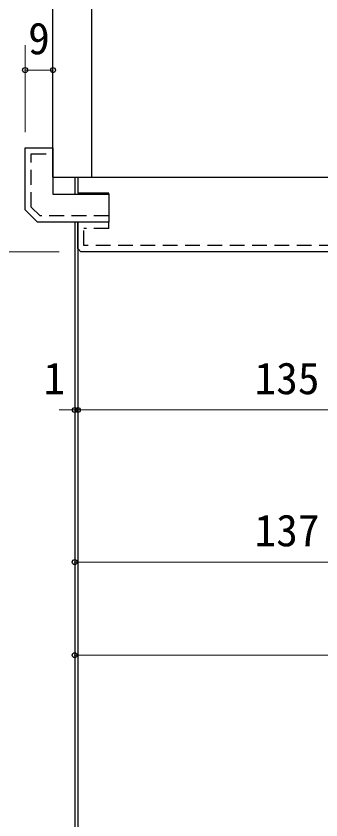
# Model space of a CAD drawing. Units: millimetres at full size; some dimension numbers follow another scale. Extents: x -800 to 800, y -560 to 560.
# Drawn here: x -421.7 to -323.4, y 166.4 to 425.4 of the extents above; entities that cross this region are included whole.
import ezdxf
from ezdxf.enums import TextEntityAlignment as Align

# ---------------------------------------------------------------- set-up
doc = ezdxf.new("R2010")
doc.units = ezdxf.units.MM
doc.header["$LTSCALE"] = 4
doc.header["$PDMODE"] = 32
doc.header["$PDSIZE"] = 1.6
doc.linetypes.add('DASHED1', pattern=[1.8, 1.2, -0.6])
doc.layers.add('2-0', color=7, linetype='Continuous', lineweight=25)
doc.styles.add('ＭＳ ゴシック', font='')
doc.styles.get('ＭＳ ゴシック').set_extended_font_data('MS Gothic')

msp = doc.modelspace()

# ---------------------------------------------------------------- linework, layer by layer
at = {"layer": '2-0'}
for p, q in [((-409.768, 373.5), (-409.768, 461)), ((-397.268, 373.5), (-397.268, 461)), ((-418.768, 383.002), (-409.763, 383.002)), ((-418.768, 383), (-409.768, 383)), ((-418.768, 363.004), (-418.768, 383)), ((-409.763, 373.5), (-265.768, 373.5)), ((-408.768, 373.5), (-383.768, 373.5)), ((-402.768, 373.5), (-402.768, 368)), ((-402.768, 373.5), (-402.768, 368)), ((-401.768, 373.5), (-401.768, 368.3)), ((-401.768, 373.5), (-401.768, 368.3)), ((-401.768, 373.5), (-401.768, 368.3)), ((-401.768, 373.5), (-401.768, 368.3)), ((-396.268, 373.5), (-289.268, 373.5)), ((-409.768, 368), (-391.768, 368)), ((-409.763, 368), (-396.763, 368)), ((-391.768, 368.3), (-401.768, 368.3)), ((-391.768, 368), (-391.768, 368.3)), ((-391.768, 368), (-391.768, 359)), ((-414.763, 359), (-418.763, 363)), ((-391.768, 359), (-414.763, 359)), ((-402.768, 359), (-402.768, 215.646)), ((-402.768, 359), (-402.768, 252.477)), ((-402.768, 359), (-402.768, 158.5)), ((-401.768, 359), (-401.768, 158.5)), ((-402.768, 172), (-402.768, 171.868)), ((-401.768, 172), (-401.768, 171.868))]:
    msp.add_line(p, q, dxfattribs=at)
at = {"layer": '2-0', "color": 4, "lineweight": 9}
for p, q in [((-418.768, 416.002), (-418.768, 388.002)), ((-409.763, 416.002), (-409.763, 388.002)), ((-418.768, 408.002), (-409.763, 408.002)), ((-485.768, 349.5), (-407.768, 349.5)), ((-407.768, 298.5), (-260.768, 298.5)), ((-402.768, 298.5), (-401.768, 298.5)), ((-402.768, 249.5), (-265.768, 249.5)), ((-402.768, 219.5), (-222.768, 219.5))]:
    msp.add_line(p, q, dxfattribs=at)
at = {"layer": '2-0', "linetype": 'DASHED1'}
for p, q in [((-416.763, 381), (-409.768, 381)), ((-416.763, 363.828), (-416.763, 381)), ((-413.935, 361), (-416.763, 363.828)), ((-391.768, 361), (-413.935, 361)), ((-391.768, 357), (-391.768, 359)), ((-391.768, 357), (-399.768, 357)), ((-399.768, 351.5), (-399.768, 357)), ((-268.768, 351.5), (-399.768, 351.5))]:
    msp.add_line(p, q, dxfattribs=at)
at = {"layer": '2-0'}
for points in [[(-418.768, 363), (-418.768, 383), (-409.768, 383), (-409.768, 368)], [(-418.763, 363), (-418.763, 383), (-409.763, 383)], [(-418.763, 363), (-418.763, 383), (-409.763, 383)], [(-418.763, 363), (-418.763, 383), (-409.763, 383), (-409.763, 368)], [(-266.768, 373.5), (-266.768, 350.5), (-267.768, 349.5), (-302.368, 349.5), (-331.168, 349.5), (-400.768, 349.5), (-401.768, 350.5), (-401.768, 359)]]:
    msp.add_lwpolyline(points, dxfattribs=at)
at = {"layer": '2-0', "color": 4}
for p in [(-418.768, 408.002), (-409.763, 408.002), (-402.768, 298.5), (-401.768, 298.5), (-402.768, 249.5), (-402.768, 219.5)]:
    msp.add_point(p, dxfattribs=at)

# ---------------------------------------------------------------- texts
at = {"layer": '2-0', "style": 'ＭＳ ゴシック'}
for s, p in [('9', (-417.766, 410.002)), ('1', (-412.798, 300.5)), ('135', (-344.768, 300.5)), ('137', (-344.768, 251.5))]:
    msp.add_text(s, height=10.26, dxfattribs=at).set_placement(p, align=Align.BOTTOM_LEFT)

doc.saveas('drawing.dxf')
